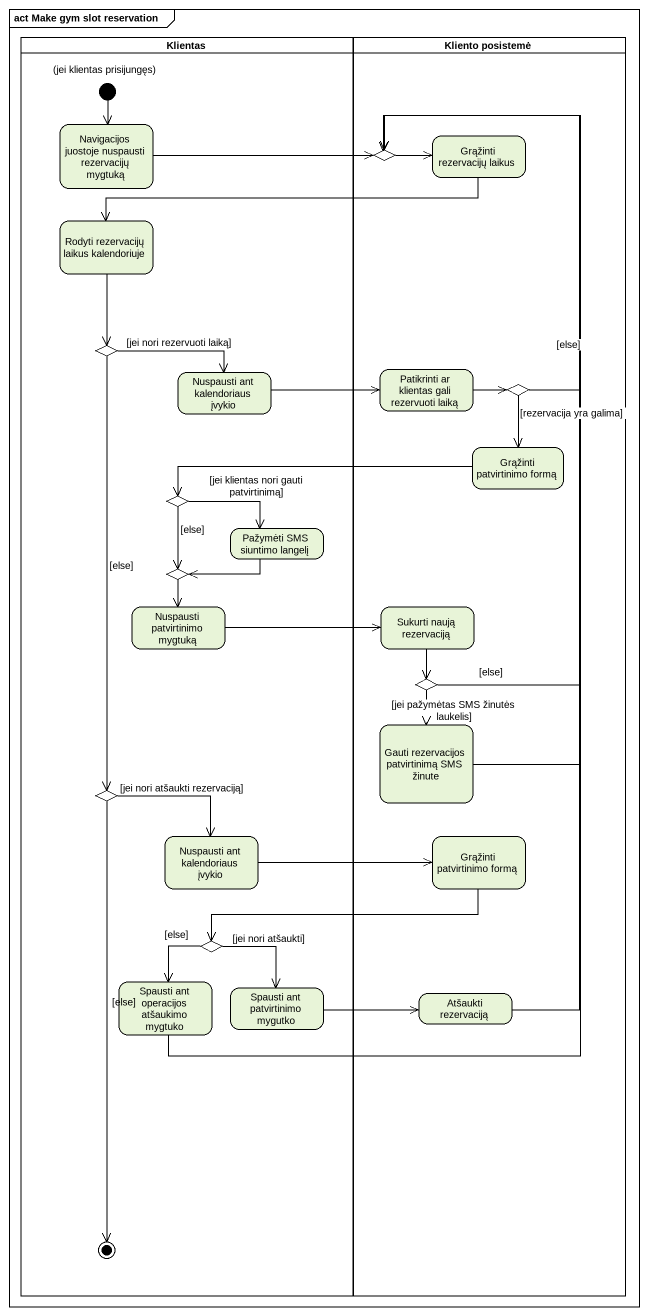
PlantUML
@startuml
mainframe act Make gym slot reservation
hide empty description
state Klientas <<partition>> {
  state "(jei klientas prisijungęs)" as jei_klientas_prisijungęs <<start>>
  state "Navigacijos juostoje nuspausti rezervacijų mygtuką" as Navigacijos_juostoje
  state "Rodyti rezervacijų laikus kalendoriuje" as Rodyti_rezervacijų_laikus
  state choice2 <<choice>>
  state "Nuspausti ant kalendoriaus įvykio" as Nuspausti_ant_kalendoriaus
  state choice4 <<choice>>
  state "Pažymėti SMS siuntimo langelį" as Pažymėti_SMS_siuntimo
  state choice5 <<choice>>
  state "Nuspausti patvirtinimo mygtuką" as Nuspausti_patvirtinimo
  state choice7 <<choice>>
  state "Nuspausti ant kalendoriaus įvykio" as Nuspausti_ant_kalendoriaus_2
  state choice8 <<choice>>
  state "Spausti ant operacijos atšaukimo mygtuko" as Spausti_ant_operacijos
  state "Spausti ant patvirtinimo mygutko" as Spausti_ant_patvirtinimo
  choice7 --> [*] : [else]
}
state "Kliento posistemė" as Kliento_posistemė <<partition>> {
  state "Grąžinti rezervacijų laikus" as Grąžinti_rezervacijų_laikus
  state choice1 <<choice>>
  state "Patikrinti ar klientas gali rezervuoti laiką" as Patikrinti_ar_klientas_gali
  state choice3 <<choice>>
  state "Grąžinti patvirtinimo formą" as Grąžinti_patvirtinimo_formą
  state "Sukurti naują rezervaciją" as Sukurti_naują_rezervaciją
  state choice6 <<choice>>
  state "Gauti rezervacijos patvirtinimą SMS žinute" as Gauti_rezervacijos
  state "Grąžinti patvirtinimo formą" as Grąžinti_patvirtinimo_formą_2
  state "Atšaukti rezervaciją" as Atšaukti_rezervaciją
}
jei_klientas_prisijungęs --> Navigacijos_juostoje
Navigacijos_juostoje -right-> choice1
Grąžinti_rezervacijų_laikus -left-> Rodyti_rezervacijų_laikus
choice1 -right-> Grąžinti_rezervacijų_laikus
Rodyti_rezervacijų_laikus --> choice2
choice2 -right-> Nuspausti_ant_kalendoriaus : [jei nori rezervuoti laiką]
choice2 --> choice7 : [else]
Nuspausti_ant_kalendoriaus -right-> Patikrinti_ar_klientas_gali
Patikrinti_ar_klientas_gali -right-> choice3
choice3 -up-> choice1 : [else]
choice3 --> Grąžinti_patvirtinimo_formą : [rezervacija yra galima]
Grąžinti_patvirtinimo_formą -left-> choice4
choice4 -right-> Pažymėti_SMS_siuntimo : [jei klientas nori gauti patvirtinimą]
choice4 --> choice5 : [else]
Pažymėti_SMS_siuntimo -left-> choice5
choice5 --> Nuspausti_patvirtinimo
Nuspausti_patvirtinimo -right-> Sukurti_naują_rezervaciją
Sukurti_naują_rezervaciją --> choice6
choice6 -up-> choice1 : [else]
choice6 --> Gauti_rezervacijos : [jei pažymėtas SMS žinutės laukelis]
Gauti_rezervacijos -up-> choice1
choice7 --> Nuspausti_ant_kalendoriaus_2 : [jei nori atšaukti rezervaciją]
Nuspausti_ant_kalendoriaus_2 -right-> Grąžinti_patvirtinimo_formą_2
Grąžinti_patvirtinimo_formą_2 -left-> choice8
choice8 --> Spausti_ant_operacijos : [else]
choice8 --> Spausti_ant_patvirtinimo : [jei nori atšaukti]
Spausti_ant_operacijos -up-> choice1
Spausti_ant_patvirtinimo -right-> Atšaukti_rezervaciją
Atšaukti_rezervaciją -up-> choice1
@enduml
